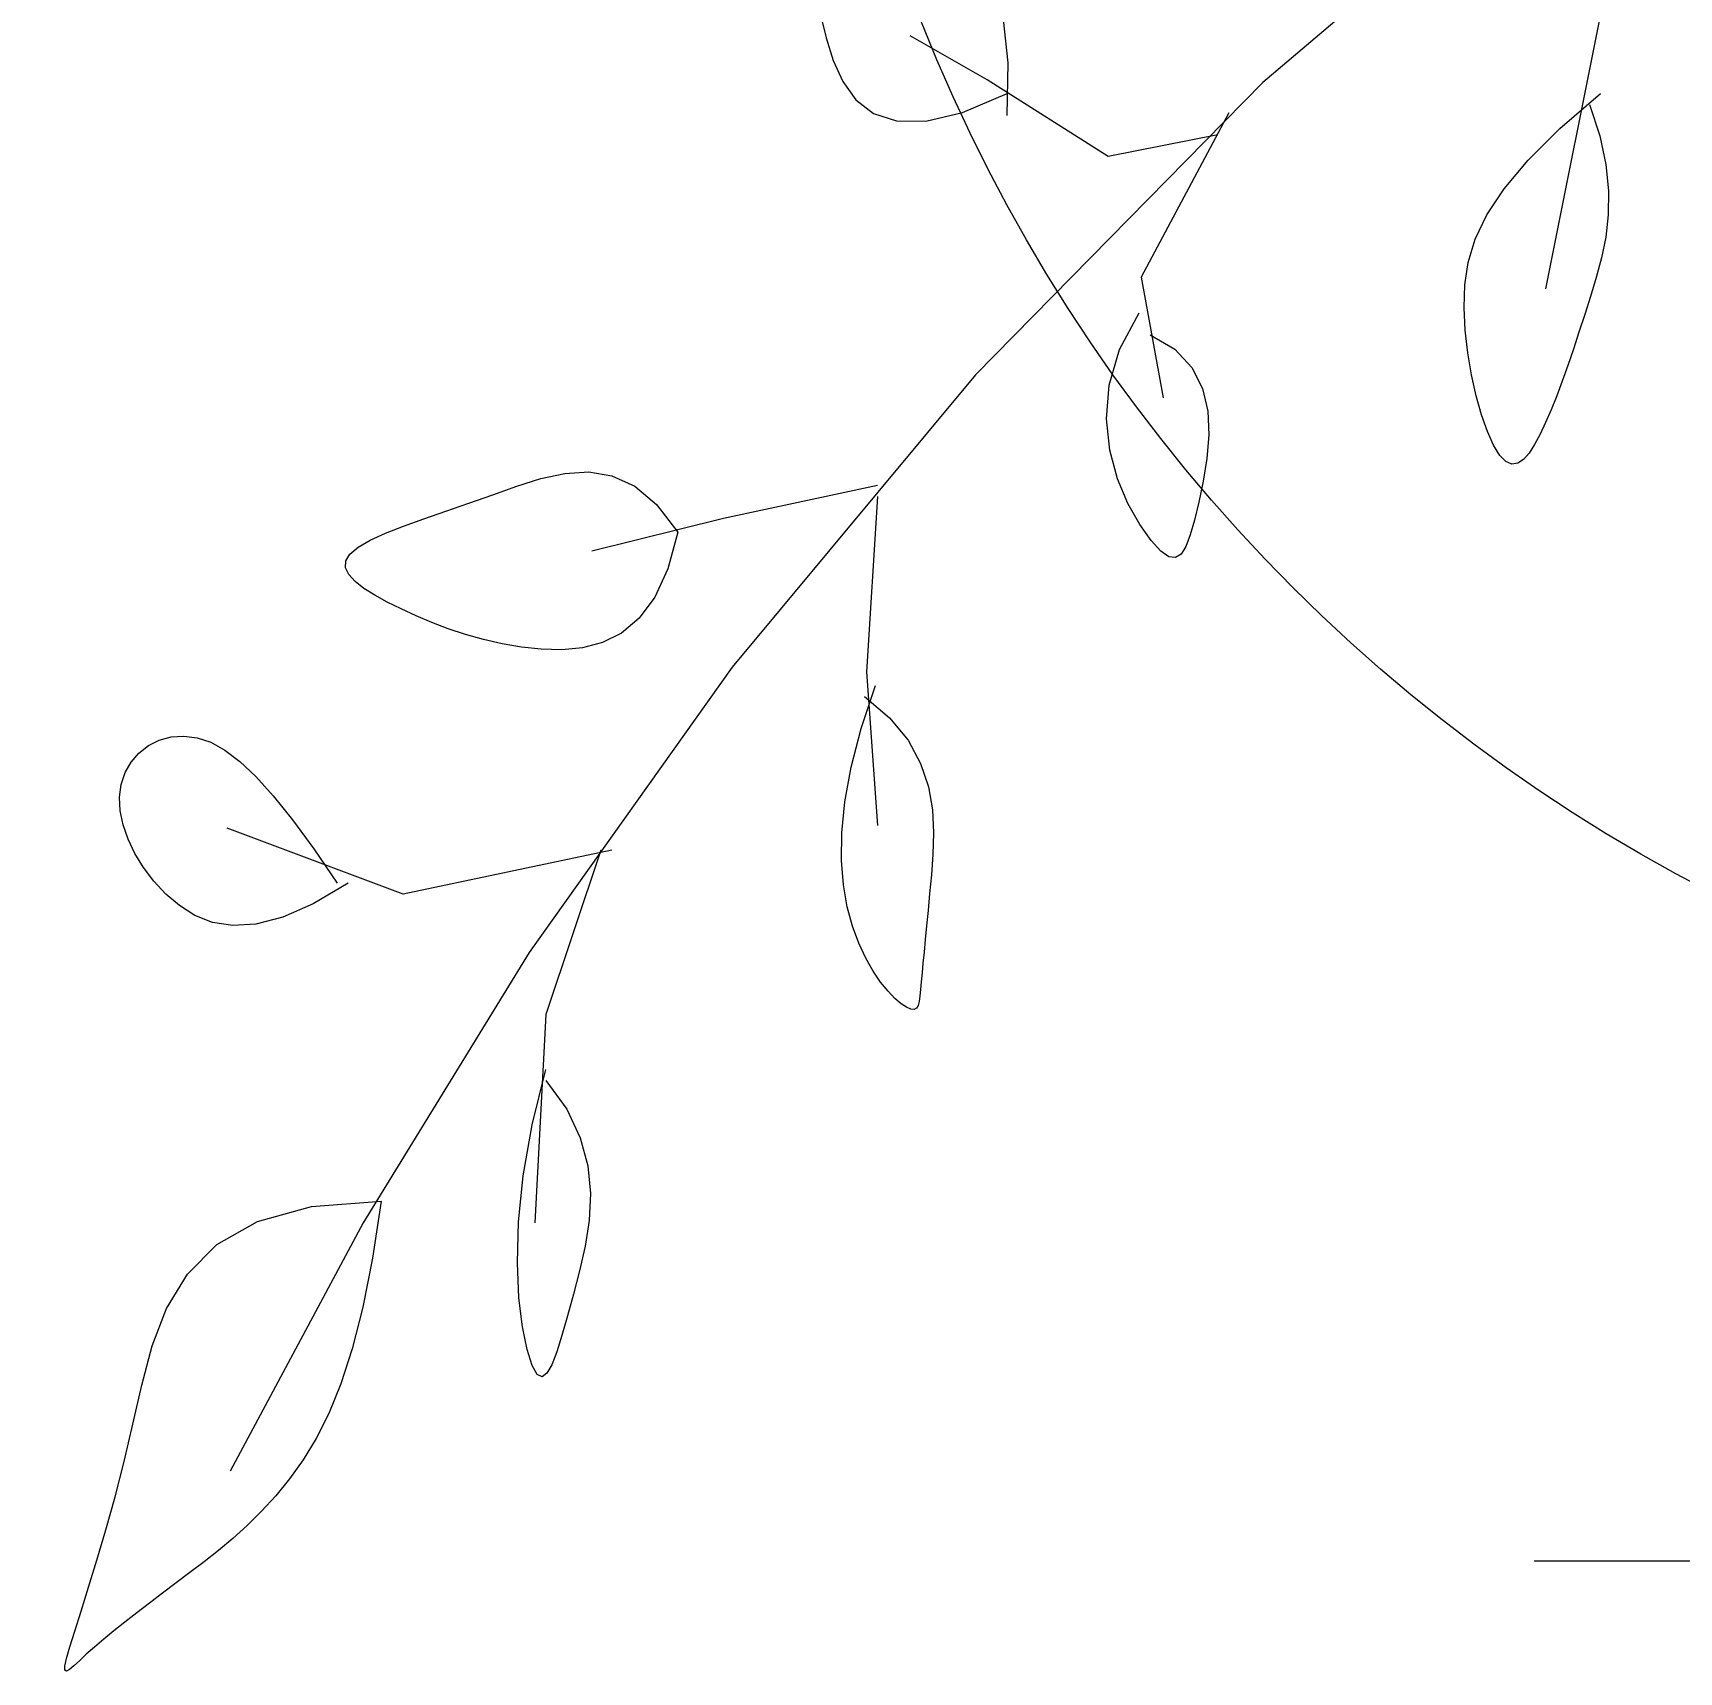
# Model space of a CAD drawing. Header units: centimetres. Extents: x -26724 to 60145, y -23645 to 6771.
# Drawn here: x -10828.09 to -10798.09, y 998.86 to 1028.75 of the extents above; entities that cross this region are included whole.
import ezdxf

# ---------------------------------------------------------------- set-up
doc = ezdxf.new("R2010")
doc.units = ezdxf.units.CM
for name, pattern in [('AUSGEZOGEN', [0]), ('DALEKOVOD_VN', [5, 2.5, -2.5]), ('PUNKT2_S9', [0.35, 0.15, -0.1, 0, -0.1])]:
    doc.linetypes.add(name, pattern=pattern)
doc.layers.add('3.IZGLED 2', color=7, linetype='Continuous', lineweight=9, true_color=0x4a4a4a)
doc.layers.add('4.KOTE', color=88, linetype='Continuous', lineweight=15)
doc.layers.add('Moebel', color=252, linetype='PUNKT2_S9', lineweight=13)
doc.styles.get("Standard").update_dxf_attribs({"font": 'calibri.ttf'})
doc.dimstyles.new('ja 1 50', dxfattribs={"dimtxt": 10, "dimasz": 5, "dimexe": 5, "dimexo": 5, "dimgap": 1, "dimtad": 1, "dimdec": 0, "dimtxsty": 'Standard', "dimblk": 'ARCHTICK', "dimcen": 2.5, "dimclrd": 256, "dimclrt": 7, "dimadec": 0, "dimazin": 0, "dimtfac": 1, "dimtdec": 0, "dimtix": 1, "dimtmove": 1, "dimatfit": 3, "dimldrblk": 'ARCHTICK', "dimfxl": 10, "dimfxlon": 1, "dimlwd": 0, "dimlwe": 9, "dimarcsym": 0})

# ---------------------------------------------------------------- blocks, each defined once
blk = doc.blocks.new('ggggt')
at = {"layer": 'Moebel', "color": 91, "linetype": 'AUSGEZOGEN', "lineweight": 18, "transparency": 33554687}
for p, q in [((1551.896, 1983.117, 13.5), (1545.785, 1977.92, 13.5)), ((1552.112, 1980.03, 13.5), (1550.936, 1974.158, 13.5)), ((1537.724, 1979.153, 13.5), (1537.823, 1978.735, 13.5)), ((1541.144, 1978.278, 13.5), (1541.058, 1979.069, 13.5)), ((1537.823, 1978.735, 13.5), (1537.952, 1978.321, 13.5)), ((1540.761, 1977.969, 13.5), (1539.359, 1978.768, 13.5)), ((1537.952, 1978.321, 13.5), (1538.128, 1977.936, 13.5)), ((1541.127, 1977.319, 13.5), (1541.144, 1978.278, 13.5)), ((1538.128, 1977.936, 13.5), (1538.367, 1977.606, 13.5)), ((1542.963, 1976.57, 13.5), (1540.761, 1977.969, 13.5)), ((1540.307, 1977.372, 13.5), (1541.127, 1977.718, 13.5)), ((1545.785, 1977.92, 13.5), (1540.545, 1972.589, 13.5)), ((1551.2, 1977.079, 13.5), (1551.94, 1977.718, 13.5)), ((1538.367, 1977.606, 13.5), (1538.686, 1977.358, 13.5)), ((1538.686, 1977.358, 13.5), (1539.105, 1977.219, 13.5)), ((1539.639, 1977.214, 13.5), (1540.307, 1977.372, 13.5)), ((1545.166, 1977.369, 13.5), (1543.564, 1974.371, 13.5)), ((1551.74, 1977.519, 13.5), (1551.925, 1976.946, 13.5)), ((1539.105, 1977.219, 13.5), (1539.639, 1977.214, 13.5)), ((1550.62, 1976.505, 13.5), (1551.2, 1977.079, 13.5)), ((1544.966, 1976.969, 13.5), (1542.963, 1976.57, 13.5)), ((1551.925, 1976.946, 13.5), (1552.036, 1976.424, 13.5)), ((1550.181, 1975.984, 13.5), (1550.62, 1976.505, 13.5)), ((1552.036, 1976.424, 13.5), (1552.084, 1975.946, 13.5)), ((1549.865, 1975.507, 13.5), (1550.181, 1975.984, 13.5)), ((1552.084, 1975.946, 13.5), (1552.08, 1975.507, 13.5)), ((1549.652, 1975.062, 13.5), (1549.865, 1975.507, 13.5)), ((1552.08, 1975.507, 13.5), (1552.034, 1975.101, 13.5)), ((1549.526, 1974.64, 13.5), (1549.652, 1975.062, 13.5)), ((1552.034, 1975.101, 13.5), (1551.958, 1974.721, 13.5)), ((1549.466, 1974.23, 13.5), (1549.526, 1974.64, 13.5)), ((1551.958, 1974.721, 13.5), (1551.862, 1974.363, 13.5)), ((1543.564, 1974.371, 13.5), (1543.965, 1972.172, 13.5)), ((1551.862, 1974.363, 13.5), (1551.757, 1974.02, 13.5)), ((1549.454, 1973.82, 13.5), (1549.466, 1974.23, 13.5)), ((1549.474, 1973.405, 13.5), (1549.454, 1973.82, 13.5)), ((1551.757, 1974.02, 13.5), (1551.651, 1973.688, 13.5)), ((1543.173, 1973.052, 13.5), (1543.53, 1973.72, 13.5)), ((1551.651, 1973.688, 13.5), (1551.547, 1973.366, 13.5)), ((1543.73, 1973.321, 13.5), (1544.179, 1973.056, 13.5)), ((1549.52, 1972.991, 13.5), (1549.474, 1973.405, 13.5)), ((1551.547, 1973.366, 13.5), (1551.444, 1973.056, 13.5)), ((1542.984, 1972.405, 13.5), (1543.173, 1973.052, 13.5)), ((1544.179, 1973.056, 13.5), (1544.49, 1972.725, 13.5)), ((1549.588, 1972.589, 13.5), (1549.52, 1972.991, 13.5)), ((1551.444, 1973.056, 13.5), (1551.342, 1972.758, 13.5)), ((1540.545, 1972.589, 13.5), (1536.11, 1967.258, 13.5)), ((1544.49, 1972.725, 13.5), (1544.683, 1972.343, 13.5)), ((1549.673, 1972.209, 13.5), (1549.588, 1972.589, 13.5)), ((1551.342, 1972.758, 13.5), (1551.24, 1972.475, 13.5)), ((1542.934, 1971.789, 13.5), (1542.984, 1972.405, 13.5)), ((1544.683, 1972.343, 13.5), (1544.779, 1971.927, 13.5)), ((1551.24, 1972.475, 13.5), (1551.14, 1972.207, 13.5)), ((1549.771, 1971.861, 13.5), (1549.673, 1972.209, 13.5)), ((1551.039, 1971.955, 13.5), (1550.939, 1971.721, 13.5)), ((1551.14, 1972.207, 13.5), (1551.039, 1971.955, 13.5)), ((1542.994, 1971.215, 13.5), (1542.934, 1971.789, 13.5)), ((1544.779, 1971.927, 13.5), (1544.8, 1971.496, 13.5)), ((1549.879, 1971.557, 13.5), (1549.771, 1971.861, 13.5)), ((1550.939, 1971.721, 13.5), (1550.839, 1971.507, 13.5)), ((1544.8, 1971.496, 13.5), (1544.765, 1971.065, 13.5)), ((1549.991, 1971.307, 13.5), (1549.879, 1971.557, 13.5)), ((1550.839, 1971.507, 13.5), (1550.738, 1971.318, 13.5)), ((1543.134, 1970.696, 13.5), (1542.994, 1971.215, 13.5)), ((1544.765, 1971.065, 13.5), (1544.696, 1970.651, 13.5)), ((1550.105, 1971.122, 13.5), (1549.991, 1971.307, 13.5)), ((1550.216, 1971.008, 13.5), (1550.105, 1971.122, 13.5)), ((1550.534, 1971.047, 13.5), (1550.43, 1970.978, 13.5)), ((1550.637, 1971.163, 13.5), (1550.534, 1971.047, 13.5)), ((1550.738, 1971.318, 13.5), (1550.637, 1971.163, 13.5)), ((1532.627, 1970.699, 13.5), (1533.064, 1970.794, 13.5)), ((1533.064, 1970.794, 13.5), (1533.497, 1970.82, 13.5)), ((1533.497, 1970.82, 13.5), (1533.921, 1970.751, 13.5)), ((1533.921, 1970.751, 13.5), (1534.335, 1970.562, 13.5)), ((1550.324, 1970.962, 13.5), (1550.216, 1971.008, 13.5)), ((1550.43, 1970.978, 13.5), (1550.324, 1970.962, 13.5)), ((1531.749, 1970.405, 13.5), (1532.188, 1970.561, 13.5)), ((1532.188, 1970.561, 13.5), (1532.627, 1970.699, 13.5)), ((1534.335, 1970.562, 13.5), (1534.735, 1970.228, 13.5)), ((1538.758, 1970.572, 13.5), (1535.955, 1969.973, 13.5)), ((1543.326, 1970.242, 13.5), (1543.134, 1970.696, 13.5)), ((1544.696, 1970.651, 13.5), (1544.615, 1970.272, 13.5)), ((1530.891, 1970.107, 13.5), (1531.314, 1970.253, 13.5)), ((1531.314, 1970.253, 13.5), (1531.749, 1970.405, 13.5)), ((1534.735, 1970.228, 13.5), (1535.119, 1969.722, 13.5)), ((1538.758, 1970.372, 13.5), (1538.558, 1967.174, 13.5)), ((1543.54, 1969.863, 13.5), (1543.326, 1970.242, 13.5)), ((1544.615, 1970.272, 13.5), (1544.536, 1969.943, 13.5)), ((1529.793, 1969.702, 13.5), (1530.122, 1969.833, 13.5)), ((1530.122, 1969.833, 13.5), (1530.491, 1969.967, 13.5)), ((1530.491, 1969.967, 13.5), (1530.891, 1970.107, 13.5)), ((1535.955, 1969.973, 13.5), (1533.552, 1969.373, 13.5)), ((1543.747, 1969.572, 13.5), (1543.54, 1969.863, 13.5)), ((1544.536, 1969.943, 13.5), (1544.46, 1969.671, 13.5)), ((1529.296, 1969.448, 13.5), (1529.515, 1969.574, 13.5)), ((1529.515, 1969.574, 13.5), (1529.793, 1969.702, 13.5)), ((1535.119, 1969.722, 13.5), (1534.938, 1969.054, 13.5)), ((1535.119, 1969.722, 13.5), (1535.119, 1969.722, 13.5)), ((1543.924, 1969.377, 13.5), (1543.747, 1969.572, 13.5)), ((1544.46, 1969.671, 13.5), (1544.381, 1969.462, 13.5)), ((1529.071, 1969.197, 13.5), (1529.145, 1969.322, 13.5)), ((1529.145, 1969.322, 13.5), (1529.296, 1969.448, 13.5)), ((1544.07, 1969.274, 13.5), (1543.924, 1969.377, 13.5)), ((1544.191, 1969.258, 13.5), (1544.07, 1969.274, 13.5)), ((1544.293, 1969.322, 13.5), (1544.191, 1969.258, 13.5)), ((1544.381, 1969.462, 13.5), (1544.293, 1969.322, 13.5)), ((1529.066, 1969.073, 13.5), (1529.071, 1969.197, 13.5)), ((1529.124, 1968.948, 13.5), (1529.066, 1969.073, 13.5)), ((1529.237, 1968.823, 13.5), (1529.124, 1968.948, 13.5)), ((1534.938, 1969.054, 13.5), (1534.7, 1968.536, 13.5)), ((1529.397, 1968.698, 13.5), (1529.237, 1968.823, 13.5)), ((1529.596, 1968.573, 13.5), (1529.397, 1968.698, 13.5)), ((1529.826, 1968.448, 13.5), (1529.596, 1968.573, 13.5)), ((1530.08, 1968.323, 13.5), (1529.826, 1968.448, 13.5)), ((1534.7, 1968.536, 13.5), (1534.416, 1968.152, 13.5)), ((1530.35, 1968.198, 13.5), (1530.08, 1968.323, 13.5)), ((1530.636, 1968.077, 13.5), (1530.35, 1968.198, 13.5)), ((1530.936, 1967.962, 13.5), (1530.636, 1968.077, 13.5)), ((1534.416, 1968.152, 13.5), (1534.095, 1967.881, 13.5)), ((1531.25, 1967.856, 13.5), (1530.936, 1967.962, 13.5)), ((1531.577, 1967.763, 13.5), (1531.25, 1967.856, 13.5)), ((1531.917, 1967.686, 13.5), (1531.577, 1967.763, 13.5)), ((1534.095, 1967.881, 13.5), (1533.747, 1967.708, 13.5)), ((1532.269, 1967.627, 13.5), (1531.917, 1967.686, 13.5)), ((1532.633, 1967.59, 13.5), (1532.269, 1967.627, 13.5)), ((1533.006, 1967.58, 13.5), (1532.633, 1967.59, 13.5)), ((1533.381, 1967.614, 13.5), (1533.006, 1967.58, 13.5)), ((1533.747, 1967.708, 13.5), (1533.381, 1967.614, 13.5)), ((1536.11, 1967.258, 13.5), (1532.412, 1962.061, 13.5)), ((1538.558, 1967.174, 13.5), (1538.758, 1964.375, 13.5)), ((1538.464, 1966.14, 13.5), (1538.724, 1966.924, 13.5)), ((1538.524, 1966.724, 13.5), (1538.982, 1966.336, 13.5)), ((1538.982, 1966.336, 13.5), (1539.317, 1965.928, 13.5)), ((1525.472, 1965.83, 13.5), (1525.67, 1965.929, 13.5)), ((1525.67, 1965.929, 13.5), (1525.886, 1965.989, 13.5)), ((1525.886, 1965.989, 13.5), (1526.118, 1966.005, 13.5)), ((1526.118, 1966.005, 13.5), (1526.359, 1965.974, 13.5)), ((1526.359, 1965.974, 13.5), (1526.606, 1965.891, 13.5)), ((1538.281, 1965.435, 13.5), (1538.464, 1966.14, 13.5)), ((1525.155, 1965.531, 13.5), (1525.299, 1965.696, 13.5)), ((1525.299, 1965.696, 13.5), (1525.472, 1965.83, 13.5)), ((1526.606, 1965.891, 13.5), (1526.863, 1965.75, 13.5)), ((1526.863, 1965.75, 13.5), (1527.136, 1965.544, 13.5)), ((1539.317, 1965.928, 13.5), (1539.547, 1965.507, 13.5)), ((1524.974, 1965.124, 13.5), (1525.045, 1965.339, 13.5)), ((1525.045, 1965.339, 13.5), (1525.155, 1965.531, 13.5)), ((1527.136, 1965.544, 13.5), (1527.429, 1965.268, 13.5)), ((1538.165, 1964.804, 13.5), (1538.281, 1965.435, 13.5)), ((1539.547, 1965.507, 13.5), (1539.69, 1965.081, 13.5)), ((1524.945, 1964.891, 13.5), (1524.974, 1965.124, 13.5)), ((1527.429, 1965.268, 13.5), (1527.748, 1964.914, 13.5)), ((1539.69, 1965.081, 13.5), (1539.763, 1964.657, 13.5)), ((1524.958, 1964.643, 13.5), (1524.945, 1964.891, 13.5)), ((1527.748, 1964.914, 13.5), (1528.097, 1964.477, 13.5)), ((1538.109, 1964.239, 13.5), (1538.165, 1964.804, 13.5)), ((1525.011, 1964.387, 13.5), (1524.958, 1964.643, 13.5)), ((1528.097, 1964.477, 13.5), (1528.484, 1963.95, 13.5)), ((1539.763, 1964.657, 13.5), (1539.784, 1964.243, 13.5)), ((1525.101, 1964.125, 13.5), (1525.011, 1964.387, 13.5)), ((1530.113, 1963.125, 13.5), (1526.909, 1964.325, 13.5)), ((1538.103, 1963.737, 13.5), (1538.109, 1964.239, 13.5)), ((1539.784, 1964.243, 13.5), (1539.771, 1963.846, 13.5)), ((1525.226, 1963.863, 13.5), (1525.101, 1964.125, 13.5)), ((1525.384, 1963.606, 13.5), (1525.226, 1963.863, 13.5)), ((1528.484, 1963.95, 13.5), (1528.912, 1963.325, 13.5)), ((1533.918, 1963.925, 13.5), (1530.113, 1963.125, 13.5)), ((1533.718, 1963.925, 13.5), (1532.716, 1960.926, 13.5)), ((1539.771, 1963.846, 13.5), (1539.742, 1963.475, 13.5)), ((1525.573, 1963.359, 13.5), (1525.384, 1963.606, 13.5)), ((1538.14, 1963.29, 13.5), (1538.103, 1963.737, 13.5)), ((1525.791, 1963.125, 13.5), (1525.573, 1963.359, 13.5)), ((1529.112, 1963.325, 13.5), (1528.477, 1962.948, 13.5)), ((1538.21, 1962.894, 13.5), (1538.14, 1963.29, 13.5)), ((1539.742, 1963.475, 13.5), (1539.711, 1963.135, 13.5)), ((1526.037, 1962.913, 13.5), (1525.791, 1963.125, 13.5)), ((1528.477, 1962.948, 13.5), (1527.92, 1962.704, 13.5)), ((1539.711, 1963.135, 13.5), (1539.683, 1962.826, 13.5)), ((1526.317, 1962.735, 13.5), (1526.037, 1962.913, 13.5)), ((1526.638, 1962.609, 13.5), (1526.317, 1962.735, 13.5)), ((1527.92, 1962.704, 13.5), (1527.432, 1962.577, 13.5)), ((1538.307, 1962.542, 13.5), (1538.21, 1962.894, 13.5)), ((1539.683, 1962.826, 13.5), (1539.656, 1962.547, 13.5)), ((1527.007, 1962.551, 13.5), (1526.638, 1962.609, 13.5)), ((1527.432, 1962.577, 13.5), (1527.007, 1962.551, 13.5)), ((1538.421, 1962.231, 13.5), (1538.307, 1962.542, 13.5)), ((1539.656, 1962.547, 13.5), (1539.631, 1962.295, 13.5)), ((1532.412, 1962.061, 13.5), (1529.385, 1957.131, 13.5)), ((1538.547, 1961.957, 13.5), (1538.421, 1962.231, 13.5)), ((1539.609, 1962.068, 13.5), (1539.589, 1961.866, 13.5)), ((1539.631, 1962.295, 13.5), (1539.609, 1962.068, 13.5)), ((1538.681, 1961.72, 13.5), (1538.547, 1961.957, 13.5)), ((1539.589, 1961.866, 13.5), (1539.572, 1961.686, 13.5)), ((1538.818, 1961.52, 13.5), (1538.681, 1961.72, 13.5)), ((1538.952, 1961.355, 13.5), (1538.818, 1961.52, 13.5)), ((1539.558, 1961.526, 13.5), (1539.547, 1961.386, 13.5)), ((1539.572, 1961.686, 13.5), (1539.558, 1961.526, 13.5)), ((1539.079, 1961.223, 13.5), (1538.952, 1961.355, 13.5)), ((1539.194, 1961.125, 13.5), (1539.079, 1961.223, 13.5)), ((1539.521, 1961.168, 13.5), (1539.5, 1961.093, 13.5)), ((1539.535, 1961.266, 13.5), (1539.521, 1961.168, 13.5)), ((1539.547, 1961.386, 13.5), (1539.535, 1961.266, 13.5)), ((1532.716, 1960.926, 13.5), (1532.516, 1957.128, 13.5)), ((1539.291, 1961.06, 13.5), (1539.194, 1961.125, 13.5)), ((1539.368, 1961.025, 13.5), (1539.291, 1961.06, 13.5)), ((1539.427, 1961.02, 13.5), (1539.368, 1961.025, 13.5)), ((1539.47, 1961.043, 13.5), (1539.427, 1961.02, 13.5)), ((1539.5, 1961.093, 13.5), (1539.47, 1961.043, 13.5)), ((1532.465, 1958.916, 13.5), (1532.716, 1959.927, 13.5)), ((1532.716, 1959.727, 13.5), (1533.095, 1959.203, 13.5)), ((1533.095, 1959.203, 13.5), (1533.344, 1958.682, 13.5)), ((1532.304, 1957.987, 13.5), (1532.465, 1958.916, 13.5)), ((1533.344, 1958.682, 13.5), (1533.482, 1958.169, 13.5)), ((1533.482, 1958.169, 13.5), (1533.53, 1957.665, 13.5)), ((1532.219, 1957.147, 13.5), (1532.304, 1957.987, 13.5)), ((1528.443, 1957.43, 13.5), (1529.713, 1957.528, 13.5)), ((1529.713, 1957.528, 13.5), (1529.553, 1956.485, 13.5)), ((1529.713, 1957.528, 13.5), (1529.713, 1957.528, 13.5)), ((1533.53, 1957.665, 13.5), (1533.507, 1957.176, 13.5)), ((1527.46, 1957.155, 13.5), (1528.443, 1957.43, 13.5)), ((1526.72, 1956.734, 13.5), (1527.46, 1957.155, 13.5)), ((1529.385, 1957.131, 13.5), (1526.96, 1952.603, 13.5)), ((1532.197, 1956.404, 13.5), (1532.219, 1957.147, 13.5)), ((1533.507, 1957.176, 13.5), (1533.435, 1956.705, 13.5)), ((1526.181, 1956.195, 13.5), (1526.72, 1956.734, 13.5)), ((1533.435, 1956.705, 13.5), (1533.331, 1956.255, 13.5)), ((1529.553, 1956.485, 13.5), (1529.377, 1955.594, 13.5)), ((1532.224, 1955.763, 13.5), (1532.197, 1956.404, 13.5)), ((1525.801, 1955.569, 13.5), (1526.181, 1956.195, 13.5)), ((1533.331, 1956.255, 13.5), (1533.217, 1955.829, 13.5)), ((1532.287, 1955.232, 13.5), (1532.224, 1955.763, 13.5)), ((1533.217, 1955.829, 13.5), (1533.109, 1955.433, 13.5)), ((1525.538, 1954.886, 13.5), (1525.801, 1955.569, 13.5)), ((1529.377, 1955.594, 13.5), (1529.185, 1954.836, 13.5)), ((1533.109, 1955.433, 13.5), (1533.008, 1955.078, 13.5)), ((1532.372, 1954.819, 13.5), (1532.287, 1955.232, 13.5)), ((1525.349, 1954.174, 13.5), (1525.538, 1954.886, 13.5)), ((1529.185, 1954.836, 13.5), (1528.978, 1954.196, 13.5)), ((1533.008, 1955.078, 13.5), (1532.913, 1954.776, 13.5)), ((1532.466, 1954.529, 13.5), (1532.372, 1954.819, 13.5)), ((1532.558, 1954.368, 13.5), (1532.466, 1954.529, 13.5)), ((1532.823, 1954.542, 13.5), (1532.735, 1954.387, 13.5)), ((1532.913, 1954.776, 13.5), (1532.823, 1954.542, 13.5)), ((1532.647, 1954.325, 13.5), (1532.558, 1954.368, 13.5)), ((1532.735, 1954.387, 13.5), (1532.647, 1954.325, 13.5)), ((1525.19, 1953.463, 13.5), (1525.349, 1954.174, 13.5)), ((1528.978, 1954.196, 13.5), (1528.76, 1953.656, 13.5)), ((1528.76, 1953.656, 13.5), (1528.53, 1953.199, 13.5)), ((1525.029, 1952.78, 13.5), (1525.19, 1953.463, 13.5)), ((1528.53, 1953.199, 13.5), (1528.291, 1952.807, 13.5)), ((1524.863, 1952.135, 13.5), (1525.029, 1952.78, 13.5)), ((1528.291, 1952.807, 13.5), (1528.044, 1952.464, 13.5)), ((1528.044, 1952.464, 13.5), (1527.791, 1952.154, 13.5)), ((1524.696, 1951.533, 13.5), (1524.863, 1952.135, 13.5)), ((1527.791, 1952.154, 13.5), (1527.533, 1951.872, 13.5)), ((1527.533, 1951.872, 13.5), (1527.272, 1951.614, 13.5)), ((1524.533, 1950.981, 13.5), (1524.696, 1951.533, 13.5)), ((1527.272, 1951.614, 13.5), (1527.009, 1951.377, 13.5)), ((1527.009, 1951.377, 13.5), (1526.747, 1951.157, 13.5)), ((1524.381, 1950.486, 13.5), (1524.533, 1950.981, 13.5)), ((1526.486, 1950.95, 13.5), (1526.228, 1950.754, 13.5)), ((1526.747, 1951.157, 13.5), (1526.486, 1950.95, 13.5)), ((1526.228, 1950.754, 13.5), (1525.975, 1950.565, 13.5)), ((1524.245, 1950.052, 13.5), (1524.381, 1950.486, 13.5)), ((1525.728, 1950.379, 13.5), (1525.489, 1950.198, 13.5)), ((1525.975, 1950.565, 13.5), (1525.728, 1950.379, 13.5)), ((1524.129, 1949.688, 13.5), (1524.245, 1950.052, 13.5)), ((1525.489, 1950.198, 13.5), (1525.261, 1950.022, 13.5)), ((1525.044, 1949.853, 13.5), (1524.842, 1949.691, 13.5)), ((1525.261, 1950.022, 13.5), (1525.044, 1949.853, 13.5)), ((1524.039, 1949.399, 13.5), (1524.129, 1949.688, 13.5)), ((1524.656, 1949.539, 13.5), (1524.488, 1949.396, 13.5)), ((1524.842, 1949.691, 13.5), (1524.656, 1949.539, 13.5)), ((1523.95, 1949.05, 13.5), (1523.979, 1949.188, 13.5)), ((1523.979, 1949.188, 13.5), (1524.039, 1949.399, 13.5)), ((1524.213, 1949.148, 13.5), (1524.109, 1949.052, 13.5)), ((1524.339, 1949.265, 13.5), (1524.213, 1949.148, 13.5)), ((1524.488, 1949.396, 13.5), (1524.339, 1949.265, 13.5)), ((1523.949, 1948.976, 13.5), (1523.95, 1949.05, 13.5)), ((1523.976, 1948.957, 13.5), (1523.949, 1948.976, 13.5)), ((1524.03, 1948.985, 13.5), (1523.976, 1948.957, 13.5)), ((1524.109, 1949.052, 13.5), (1524.03, 1948.985, 13.5))]:
    blk.add_line(p, q, dxfattribs=at)
blk.add_circle((1567.746, 1990.122, 13.5), 30.281, dxfattribs=at)
blk = doc.blocks.new('_ArchTick')
at = {"color": 0, "linetype": 'ByBlock', "const_width": 0.15}
blk.add_lwpolyline([(-0.5, -0.5), (0.5, 0.5)], dxfattribs=at)
blk = doc.blocks.new('*D1843')
at = {"layer": '4.KOTE', "color": 0, "lineweight": 9, "transparency": 16777216}
for p, q in [((-10926.134, 2333.962), (-10926.134, 2348.962)), ((-10816.134, 2334.48), (-10816.134, 2348.962))]:
    blk.add_line(p, q, dxfattribs=at)
at = {"layer": '4.KOTE', "lineweight": 0, "transparency": 16777216}
blk.add_line((-10926.134, 2343.962), (-10816.134, 2343.962), dxfattribs=at)
at = {"layer": 'Defpoints', "color": 0, "transparency": 16777216}
for p in [(-10816.134, 2343.962), (-10816.134, 2298.939, 13.5), (-10926.134, 0, 13.5)]:
    blk.add_point(p, dxfattribs=at)
at = {"layer": '4.KOTE', "lineweight": 0, "transparency": 16777216, "xscale": 5, "yscale": 5, "zscale": 5, "rotation": 180}
blk.add_blockref('_ArchTick', (-10926.134, 2343.962), dxfattribs=at)
at = {"layer": '4.KOTE', "lineweight": 0, "transparency": 16777216, "xscale": 5, "yscale": 5, "zscale": 5}
blk.add_blockref('_ArchTick', (-10816.134, 2343.962), dxfattribs=at)
at = {"layer": '4.KOTE', "color": 7, "transparency": 16777216, "insert": (-10871.134, 2350.085), "char_height": 10, "attachment_point": 5}
blk.add_mtext('110', dxfattribs=at)

msp = doc.modelspace()

# ---------------------------------------------------------------- linework, layer by layer
at = {"layer": '3.IZGLED 2', "color": 4, "linetype": 'DALEKOVOD_VN', "ltscale": 20}
msp.add_line((-10750.731, 1000.889, 13.5), (-10845.731, 1000.889, 13.5), dxfattribs=at)

# ---------------------------------------------------------------- block references
at = {"layer": '3.IZGLED 2'}
msp.add_blockref('ggggt', (-12351.461, -950.076, 13.5), dxfattribs=at)

# ---------------------------------------------------------------- dimensions: what is measured, and where the dimension line sits
at = {"layer": '4.KOTE'}
dim = msp.add_linear_dim(base=(-10816.134, 2343.962), p1=(-10926.134, 0, 13.5), p2=(-10816.134, 2298.939, 13.5), dimstyle='ja 1 50', dxfattribs=at)
dim.commit()
dim.dimension.update_dxf_attribs({"geometry": '*D1843', "text_midpoint": (-10871.134, 2350.085)})

doc.saveas('drawing.dxf')
